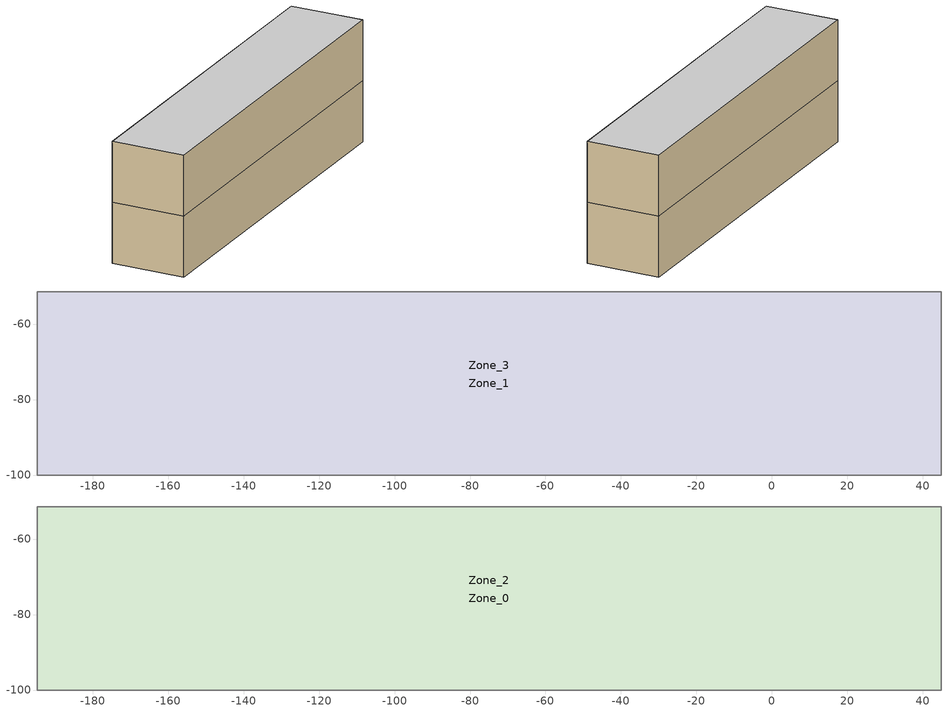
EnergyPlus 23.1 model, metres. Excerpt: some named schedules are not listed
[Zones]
Zone_1
 floor to Zone_3 (90.1-2019 Nonresidential CZ 0 Exterior Wall (Mass)_FLIPPED): -194.72,-100 -194.72,-51.5 44.78,-51.5 44.78,-100 z51.72
 wall to Zone_3 (Interior Partition (Mass)): -194.72,-100 44.78,-100 44.78,-51.5 -194.72,-51.5 -194.72,-100 z51.72:91.72
 ceiling to Zone_3 (90.1-2019 Nonresidential CZ 0 Exterior Wall (Mass)): -194.72,-100 44.78,-100 44.78,-51.5 -194.72,-51.5 z91.72
Zone_3
Zone_0
 floor to Zone_3 (90.1-2019 Nonresidential CZ 0 Exterior Wall (Mass)_FLIPPED): -194.72,-100 -194.72,-51.5 44.78,-51.5 44.78,-100 z91.72
 wall to Zone_2 (Interior Partition (Mass)): -194.72,-100 44.78,-100 44.78,-51.5 -194.72,-51.5 -194.72,-100 z91.72:131.72
 ceiling to Zone_2 (90.1-2019 Nonresidential CZ 0 Exterior Wall (Mass)): -194.72,-100 44.78,-100 44.78,-51.5 -194.72,-51.5 z131.72
Zone_2
 floor to Zone_3 (90.1-2019 Nonresidential CZ 0 Exterior Wall (Mass)_FLIPPED): -194.72,-100 -194.72,-51.5 44.78,-51.5 44.78,-100 z91.72
[Site:GroundTemperature:BuildingSurface]
18, 18, 18, 18, 18, 18, 18, 18, 18, 18, 18, 18
[Site:GroundReflectance]
0.2, 0.2, 0.2, 0.2, 0.2, 0.2, 0.2, 0.2, 0.2, 0.2, 0.2, 0.2
[Site:GroundReflectance:SnowModifier]
1, 1
[Site:WeatherStation]
Wind Sensor Height Above Ground {m}=10; Wind Speed Profile Exponent=0.22; Wind Speed Profile Boundary Layer Thickness {m}=370; Air Temperature Sensor Height Above Ground {m}=1.5
[SizingPeriod:WeatherFileConditionType] Use Weather File Daylight Saving Period=No; Use Weather File Rain and Snow Indicators=No
Name | Period Selection | Day Type
Extreme Summer Weather Period for Design | SummerExtreme | SummerDesignDay
Extreme Winter Weather Period for Design | WinterExtreme | WinterDesignDay
[Building]
Building: North Axis {deg}=0; Terrain=Suburbs; Loads Convergence Tolerance Value=0.04; Temperature Convergence Tolerance Value {deltaC}=0.25; Solar Distribution=FullExterior; Maximum Number of Warmup Days=25; Minimum Number of Warmup Days=6
[Construction]
Interior Partition (Mass): Plaster_0.013_Interior Partition (Mass), Plaster_0.013_Interior Partition (Mass)
90.1-2019 Nonresidential CZ 0 Exterior Wall (Mass): Stucco_0.025_90.1-2019 Nonresidential CZ 0 Exterior Wall (Mass), Concrete_0.203_90.1-2019 Nonresidential CZ 0 Exterior Wall (Mass), Mineral Wool_0.006340168156952033_90.1-2019 Nonresidential CZ 0 Exterior Wall (Mass), Plaster_0.013_90.1-2019 Nonresidential CZ 0 Exterior Wall (Mass)
90.1-2019 Nonresidential CZ 0 Exterior Wall (Mass)_FLIPPED: Plaster_0.013_90.1-2019 Nonresidential CZ 0 Exterior Wall (Mass), Mineral Wool_0.006340168156952033_90.1-2019 Nonresidential CZ 0 Exterior Wall (Mass), Concrete_0.203_90.1-2019 Nonresidential CZ 0 Exterior Wall (Mass), Stucco_0.025_90.1-2019 Nonresidential CZ 0 Exterior Wall (Mass)
[Material]
Plaster_0.013_Interior Partition (Mass): Roughness=Rough; @Interior Partition (Mass):Plaster-Thickness@ [m]=0.013; @Interior Partition (Mass):Plaster-Conductivity@ [W/m-K]=1; @Interior Partition (Mass):Plaster-Density@ [kg/m3]=2000; @Interior Partition (Mass):Plaster-SpecificHeat@ [J/kg-K]=1130; @Interior Partition (Mass):Plaster-ThermalEmittance@=0.9; @Interior Partition (Mass):Plaster-SolarAbsorptance@=0.7; @Interior Partition (Mass):Plaster-VisibleAbsorptance@=0.7
Stucco_0.025_90.1-2019 Nonresidential CZ 0 Exterior Wall (Mass): Roughness=Smooth; @90.1-2019 Nonresidential CZ 0 Exterior Wall (Mass):Stucco-Thickness@ [m]=0.025; @90.1-2019 Nonresidential CZ 0 Exterior Wall (Mass):Stucco-Conductivity@ [W/m-K]=0.72; @90.1-2019 Nonresidential CZ 0 Exterior Wall (Mass):Stucco-Density@ [kg/m3]=1856; @90.1-2019 Nonresidential CZ 0 Exterior Wall (Mass):Stucco-SpecificHeat@ [J/kg-K]=840; @90.1-2019 Nonresidential CZ 0 Exterior Wall (Mass):Stucco-ThermalEmittance@=0.9; @90.1-2019 Nonresidential CZ 0 Exterior Wall (Mass):Stucco-SolarAbsorptance@=0.7; @90.1-2019 Nonresidential CZ 0 Exterior Wall (Mass):Stucco-VisibleAbsorptance@=0.7
Concrete_0.203_90.1-2019 Nonresidential CZ 0 Exterior Wall (Mass): Roughness=Rough; @90.1-2019 Nonresidential CZ 0 Exterior Wall (Mass):Concrete-Thickness@ [m]=0.203; @90.1-2019 Nonresidential CZ 0 Exterior Wall (Mass):Concrete-Conductivity@ [W/m-K]=2; @90.1-2019 Nonresidential CZ 0 Exterior Wall (Mass):Concrete-Density@ [kg/m3]=2400; @90.1-2019 Nonresidential CZ 0 Exterior Wall (Mass):Concrete-SpecificHeat@ [J/kg-K]=950; @90.1-2019 Nonresidential CZ 0 Exterior Wall (Mass):Concrete-ThermalEmittance@=0.9; @90.1-2019 Nonresidential CZ 0 Exterior Wall (Mass):Concrete-SolarAbsorptance@=0.7; @90.1-2019 Nonresidential CZ 0 Exterior Wall (Mass):Concrete-VisibleAbsorptance@=0.7
Mineral Wool_0.006340168156952033_90.1-2019 Nonresidential CZ 0 Exterior Wall (Mass): Roughness=Rough; @90.1-2019 Nonresidential CZ 0 Exterior Wall (Mass):Mineral Wool-Thickness@ [m]=0.00634017; @90.1-2019 Nonresidential CZ 0 Exterior Wall (Mass):Mineral Wool-Conductivity@ [W/m-K]=0.041; @90.1-2019 Nonresidential CZ 0 Exterior Wall (Mass):Mineral Wool-Density@ [kg/m3]=155; @90.1-2019 Nonresidential CZ 0 Exterior Wall (Mass):Mineral Wool-SpecificHeat@ [J/kg-K]=1130; @90.1-2019 Nonresidential CZ 0 Exterior Wall (Mass):Mineral Wool-ThermalEmittance@=0.9; @90.1-2019 Nonresidential CZ 0 Exterior Wall (Mass):Mineral Wool-SolarAbsorptance@=0.7; @90.1-2019 Nonresidential CZ 0 Exterior Wall (Mass):Mineral Wool-VisibleAbsorptance@=0.7
Plaster_0.013_90.1-2019 Nonresidential CZ 0 Exterior Wall (Mass): Roughness=Rough; @90.1-2019 Nonresidential CZ 0 Exterior Wall (Mass):Plaster-Thickness@ [m]=0.013; @90.1-2019 Nonresidential CZ 0 Exterior Wall (Mass):Plaster-Conductivity@ [W/m-K]=1; @90.1-2019 Nonresidential CZ 0 Exterior Wall (Mass):Plaster-Density@ [kg/m3]=2000; @90.1-2019 Nonresidential CZ 0 Exterior Wall (Mass):Plaster-SpecificHeat@ [J/kg-K]=1130; @90.1-2019 Nonresidential CZ 0 Exterior Wall (Mass):Plaster-ThermalEmittance@=0.9; @90.1-2019 Nonresidential CZ 0 Exterior Wall (Mass):Plaster-SolarAbsorptance@=0.7; @90.1-2019 Nonresidential CZ 0 Exterior Wall (Mass):Plaster-VisibleAbsorptance@=0.7
[EnergyManagementSystem:Sensor] Output:Variable Index Key=Environment
Name | Output:Variable
OutdoorTemp | Site Outdoor Air Drybulb Temperature
OutdoorRelHumid | Site Outdoor Air Relative Humidity
[Zone] Rotation [deg]=0; Type=1; Multiplier=1; Volume [m3]=464630; Area [m2]=11615.8; Zone Inside Convection Algorithm=TARP; Zone Outside Convection Algorithm=DOE-2
Zone_0; Zone_1; Zone_2; Zone_3
[People] OccupancySchedule=occOffice; Number of People Calculation Method=People/Area; PeopleDensity [person/m2]=0.5; Fraction Radiant=0.3; Sensible Heat Fraction=AUTOCALCULATE; Carbon Dioxide Generation Rate [m3/s-W]=3.82e-08; Enable ASHRAE 55 Comfort Warnings=No; Mean Radiant Temperature Calculation Type=ZoneAveraged; Clothing Insulation Calculation Method=DynamicClothingModelASHRAE55; Air Velocity Schedule=AirSpeed 0; Thermal Comfort Model 1 Type=AdaptiveASH55
Name | Zone or ZoneList | Activity Level Schedule | Work Efficiency Schedule
People Zone_0 | Zone_0 | Zone_0PeopleActivity | Zone_0WorkEfficiency
People Zone_1 | Zone_1 | Zone_1PeopleActivity | Zone_1WorkEfficiency
People Zone_2 | Zone_2 | Zone_2PeopleActivity | Zone_2WorkEfficiency
People Zone_3 | Zone_3 | Zone_3PeopleActivity | Zone_3WorkEfficiency
[ElectricEquipment] EquipmentAvailibilitySchedule=equipOffice; Design Level Calculation Method=Watts/Area; EquipmentPowerDensity [W/m2]=25; Fraction Latent=0; Fraction Radiant=.2; Fraction Lost=0
Name | Zone or ZoneList
Zone_0 Equipment | Zone_0
Zone_1 Equipment | Zone_1
Zone_2 Equipment | Zone_2
Zone_3 Equipment | Zone_3
[Lights] LightsAvailibilitySchedule=lightsOffice; Design Level Calculation Method=Watts/Area; LightingPowerDensity [W/m2]=25; Return Air Fraction=0; Fraction Radiant=.42; Fraction Visible=.18; Fraction Replaceable=1
Name | Zone or ZoneList
Zone_0 General lighting | Zone_0
Zone_1 General lighting | Zone_1
Zone_2 General lighting | Zone_2
Zone_3 General lighting | Zone_3
[ZoneInfiltration:DesignFlowRate] Schedule=On; Design Flow Rate Calculation Method=Flow/ExteriorArea; Flow per Exterior Surface Area [m3/s-m2]=0.00056896
Zone_0Infiltration: Zone or ZoneList=Zone_0; @Zone_0-InfiltrationConstantCoefficient@=1; @Zone_0-InfiltrationTemperatureCoefficient@=0; @Zone_0-InfiltrationWindVelocityCoefficient@=0; @Zone_0-InfiltrationWindVelocitySquaredCoefficient@=0
Zone_1Infiltration: Zone or ZoneList=Zone_1; @Zone_1-InfiltrationConstantCoefficient@=1; @Zone_1-InfiltrationTemperatureCoefficient@=0; @Zone_1-InfiltrationWindVelocityCoefficient@=0; @Zone_1-InfiltrationWindVelocitySquaredCoefficient@=0
Zone_2Infiltration: Zone or ZoneList=Zone_2; @Zone_2-InfiltrationConstantCoefficient@=1; @Zone_2-InfiltrationTemperatureCoefficient@=0; @Zone_2-InfiltrationWindVelocityCoefficient@=0; @Zone_2-InfiltrationWindVelocitySquaredCoefficient@=0
Zone_3Infiltration: Zone or ZoneList=Zone_3; @Zone_3-InfiltrationConstantCoefficient@=1; @Zone_3-InfiltrationTemperatureCoefficient@=0; @Zone_3-InfiltrationWindVelocityCoefficient@=0; @Zone_3-InfiltrationWindVelocitySquaredCoefficient@=0
[Zone equipment]
Zone_0: Zone_0 Ideal Loads Air
Zone_1: Zone_1 Ideal Loads Air
Zone_2: Zone_2 Ideal Loads Air
Zone_3: Zone_3 Ideal Loads Air
[ZoneHVAC:IdealLoadsAirSystem] Maximum Heating Supply Air Temperature {C}=35; Minimum Cooling Supply Air Temperature {C}=12; Maximum Heating Supply Air Humidity Ratio {kgWater/kgDryAir}=0.01; Minimum Cooling Supply Air Humidity Ratio {kgWater/kgDryAir}=0.008; Heating Limit=LimitFlowRateAndCapacity; MaximumHeatingAirFlowRate [m3/s]=Autosize; MaximumSensibleHeatingCapacity [W]=Autosize; Cooling Limit=LimitFlowRateAndCapacity; MaximumCoolingAirFlowRate [m3/s]=Autosize; MaximumTotalCoolingCapacity [W]=Autosize; HeatingAvailabilitySchedule=Off; Dehumidification Control Type=Humidistat; Humidification Control Type=Humidistat; Demand Controlled Ventilation Type=OccupancySchedule; Outdoor Air Economizer Type=NoEconomizer; Heat Recovery Type=None; SensibleHeatRecoveryEffectiveness=0.7; LatentHeatRecoveryEffectiveness=0.65
Name | CoolingAvailabilitySchedule | Design Specification Outdoor Air Object
Zone_0 Ideal Loads Air | CoolAvail_Zone_0 | Zone_0MinFreshAir
Zone_1 Ideal Loads Air | CoolAvail_Zone_1 | Zone_1MinFreshAir
Zone_2 Ideal Loads Air | CoolAvail_Zone_2 | Zone_2MinFreshAir
Zone_3 Ideal Loads Air | CoolAvail_Zone_3 | Zone_3MinFreshAir
[Sizing:Zone] Zone Cooling Design Supply Air Temperature Input Method=SupplyAirTemperature; Zone Cooling Design Supply Air Temperature {C}=12; Zone Heating Design Supply Air Temperature Input Method=SupplyAirTemperature; Zone Heating Design Supply Air Temperature {C}=35; Zone Cooling Design Supply Air Humidity Ratio {kgWater/kgDryAir}=0.009; Zone Heating Design Supply Air Humidity Ratio {kgWater/kgDryAir}=0.004; Zone Heating Sizing Factor=1.15; Zone Cooling Sizing Factor=1.15; Cooling Design Air Flow Method=DesignDay; Heating Design Air Flow Method=DesignDay
Name | Design Specification Outdoor Air Object
Zone_0 | Zone_0MinFreshAir
Zone_1 | Zone_1MinFreshAir
Zone_2 | Zone_2MinFreshAir
Zone_3 | Zone_3MinFreshAir
[ZoneControl:Thermostat]
Name | Zone or ZoneList | Control Type Schedule | Control 1
Zone_0 Thermostat | Zone_0 | Zone_0_ZoneControlTypeSched | Dual Setpoint - Zone Zone_0
Zone_1 Thermostat | Zone_1 | Zone_1_ZoneControlTypeSched | Dual Setpoint - Zone Zone_1
Zone_2 Thermostat | Zone_2 | Zone_2_ZoneControlTypeSched | Dual Setpoint - Zone Zone_2
Zone_3 Thermostat | Zone_3 | Zone_3_ZoneControlTypeSched | Dual Setpoint - Zone Zone_3
[ThermostatSetpoint:DualSetpoint]
Name | Heating Setpoint Temperature Schedule | Cooling Setpoint Temperature Schedule
Dual Setpoint - Zone Zone_0 | Zone_0Heating_SP_Sch | Zone_0Cooling_SP_Sch
Dual Setpoint - Zone Zone_1 | Zone_1Heating_SP_Sch | Zone_1Cooling_SP_Sch
Dual Setpoint - Zone Zone_2 | Zone_2Heating_SP_Sch | Zone_2Cooling_SP_Sch
Dual Setpoint - Zone Zone_3 | Zone_3Heating_SP_Sch | Zone_3Cooling_SP_Sch
[DesignSpecification:OutdoorAir] Outdoor Air Method=Sum; MechVentSchedule=AllOn
Zone_0MinFreshAir: @Zone_0-MinFreshAirPerson@ [m3/s-person]=0.01; @Zone_0-MinFreshAirArea@ [m3/s-m2]=0.001
Zone_1MinFreshAir: @Zone_1-MinFreshAirPerson@ [m3/s-person]=0.01; @Zone_1-MinFreshAirArea@ [m3/s-m2]=0.001
Zone_2MinFreshAir: @Zone_2-MinFreshAirPerson@ [m3/s-person]=0.01; @Zone_2-MinFreshAirArea@ [m3/s-m2]=0.001
Zone_3MinFreshAir: @Zone_3-MinFreshAirPerson@ [m3/s-person]=0.01; @Zone_3-MinFreshAirArea@ [m3/s-m2]=0.001
[Schedule:Constant]
On; AllOn: 1
Off; AirSpeed 0: 0
Zone_0PeopleActivity; Zone_1PeopleActivity; Zone_2PeopleActivity; Zone_3PeopleActivity: Any Number, 125.28
Zone_0WorkEfficiency; Zone_1WorkEfficiency; Zone_2WorkEfficiency; Zone_3WorkEfficiency: Any Number, 0
Zone_0Heating_SP_Sch; Zone_1Heating_SP_Sch; Zone_2Heating_SP_Sch; Zone_3Heating_SP_Sch: 20
Zone_0Cooling_SP_Sch; Zone_1Cooling_SP_Sch; Zone_2Cooling_SP_Sch; Zone_3Cooling_SP_Sch: 26
Zone_0_ZoneControlTypeSched; Zone_1_ZoneControlTypeSched; Zone_2_ZoneControlTypeSched; Zone_3_ZoneControlTypeSched: 4
[Schedule:Day:Hourly]
8db152f3-072d-406c-91b1-9814d0d88bea: Fraction, 0, 0, 0, 0, 0, 0, 0, 0, 0, 0, 0, 0, 0, 0, 0, 0, 0, 0, 0, 0, 0, 0, 0, 0
a8fb9a6d-a6de-427f-b4f8-9bb2393c49a9: Fraction, 0, 0, 0, 0, 0, 0, 0, 0.2, 0.4, 0.6, 0.8, 0.8, 0.4, 0.6, 0.8, 0.8, 0.4, 0.2, 0, 0, 0, 0, 0, 0
5321878c-af33-4bf8-ac8b-6ef7ebd2cf65: Fraction, 0, 0, 0, 0, 0, 0, 0, 1, 1, 1, 1, 1, 1, 1, 1, 1, 1, 1, 0, 0, 0, 0, 0, 0
d1312ad7-2170-4574-901b-4a2d38f6c601: Fraction, 0.1, 0.1, 0.1, 0.1, 0.1, 0.1, 0.1, 0.1, 0.1, 0.1, 0.1, 0.1, 0.1, 0.1, 0.1, 0.1, 0.1, 0.1, 0.1, 0.1, 0.1, 0.1, 0.1, 0.1
52f6223e-3214-4f21-a8c3-b2ddbe09a81b: Fraction, 0.1, 0.1, 0.1, 0.1, 0.1, 0.1, 0.1, 0.2, 0.4, 0.6, 0.8, 0.8, 0.4, 0.6, 0.8, 0.8, 0.4, 0.2, 0.1, 0.1, 0.1, 0.1, 0.1, 0.1
[Schedule:Year]
occOffice: Fraction, occOffice_0, 1, 1, 12, 31
lightsOffice: Fraction, lightsOffice_0, 1, 1, 12, 31
equipOffice: Fraction, equipOffice_0, 1, 1, 12, 31
CoolAvail_Zone_0: Fraction, CoolAvail_Zone_0_0, 1, 1, 1, 7, CoolAvail_Zone_0_1, 1, 8, 1, 14, CoolAvail_Zone_0_2, 1, 15, 1, 21, CoolAvail_Zone_0_3, 1, 22, 1, 28, CoolAvail_Zone_0_4, 1, 29, 2, 4, CoolAvail_Zone_0_5, 2, 5, 2, 11, CoolAvail_Zone_0_6, 2, 12, 2, 18, CoolAvail_Zone_0_7, 2, 19, 2, 25, CoolAvail_Zone_0_8, 2, 26, 3, 4, CoolAvail_Zone_0_9, 3, 5, 3, 11, CoolAvail_Zone_0_10, 3, 12, 3, 18, CoolAvail_Zone_0_11, 3, 19, 3, 25, CoolAvail_Zone_0_12, 3, 26, 4, 1, CoolAvail_Zone_0_13, 4, 2, 4, 8, CoolAvail_Zone_0_14, 4, 9, 4, 15, CoolAvail_Zone_0_15, 4, 16, 4, 22, CoolAvail_Zone_0_16, 4, 23, 4, 29, CoolAvail_Zone_0_17, 4, 30, 5, 6, CoolAvail_Zone_0_18, 5, 7, 5, 13, CoolAvail_Zone_0_19, 5, 14, 5, 20, CoolAvail_Zone_0_20, 5, 21, 5, 27, CoolAvail_Zone_0_21, 5, 28, 6, 3, CoolAvail_Zone_0_22, 6, 4, 6, 10, CoolAvail_Zone_0_23, 6, 11, 6, 17, CoolAvail_Zone_0_24, 6, 18, 6, 24, CoolAvail_Zone_0_25, 6, 25, 7, 1, CoolAvail_Zone_0_26, 7, 2, 7, 8, CoolAvail_Zone_0_27, 7, 9, 7, 15, CoolAvail_Zone_0_28, 7, 16, 7, 22, CoolAvail_Zone_0_29, 7, 23, 7, 29, CoolAvail_Zone_0_30, 7, 30, 8, 5, CoolAvail_Zone_0_31, 8, 6, 8, 12, CoolAvail_Zone_0_32, 8, 13, 8, 19, CoolAvail_Zone_0_33, 8, 20, 8, 26, CoolAvail_Zone_0_34, 8, 27, 9, 2, CoolAvail_Zone_0_35, 9, 3, 9, 9, CoolAvail_Zone_0_36, 9, 10, 9, 16, CoolAvail_Zone_0_37, 9, 17, 9, 23, CoolAvail_Zone_0_38, 9, 24, 9, 30, CoolAvail_Zone_0_39, 10, 1, 10, 7, CoolAvail_Zone_0_40, 10, 8, 10, 14, CoolAvail_Zone_0_41, 10, 15, 10, 21, CoolAvail_Zone_0_42, 10, 22, 10, 28, CoolAvail_Zone_0_43, 10, 29, 11, 4, CoolAvail_Zone_0_44, 11, 5, 11, 11, CoolAvail_Zone_0_45, 11, 12, 11, 18, CoolAvail_Zone_0_46, 11, 19, 11, 25, CoolAvail_Zone_0_47, 11, 26, 12, 2, CoolAvail_Zone_0_48, 12, 3, 12, 9, CoolAvail_Zone_0_49, 12, 10, 12, 16, CoolAvail_Zone_0_50, 12, 17, 12, 23, CoolAvail_Zone_0_51, 12, 24, 12, 30, CoolAvail_Zone_0_52, 12, 31, 12, 31
CoolAvail_Zone_1: Fraction, CoolAvail_Zone_1_0, 1, 1, 1, 7, CoolAvail_Zone_1_1, 1, 8, 1, 14, CoolAvail_Zone_1_2, 1, 15, 1, 21, CoolAvail_Zone_1_3, 1, 22, 1, 28, CoolAvail_Zone_1_4, 1, 29, 2, 4, CoolAvail_Zone_1_5, 2, 5, 2, 11, CoolAvail_Zone_1_6, 2, 12, 2, 18, CoolAvail_Zone_1_7, 2, 19, 2, 25, CoolAvail_Zone_1_8, 2, 26, 3, 4, CoolAvail_Zone_1_9, 3, 5, 3, 11, CoolAvail_Zone_1_10, 3, 12, 3, 18, CoolAvail_Zone_1_11, 3, 19, 3, 25, CoolAvail_Zone_1_12, 3, 26, 4, 1, CoolAvail_Zone_1_13, 4, 2, 4, 8, CoolAvail_Zone_1_14, 4, 9, 4, 15, CoolAvail_Zone_1_15, 4, 16, 4, 22, CoolAvail_Zone_1_16, 4, 23, 4, 29, CoolAvail_Zone_1_17, 4, 30, 5, 6, CoolAvail_Zone_1_18, 5, 7, 5, 13, CoolAvail_Zone_1_19, 5, 14, 5, 20, CoolAvail_Zone_1_20, 5, 21, 5, 27, CoolAvail_Zone_1_21, 5, 28, 6, 3, CoolAvail_Zone_1_22, 6, 4, 6, 10, CoolAvail_Zone_1_23, 6, 11, 6, 17, CoolAvail_Zone_1_24, 6, 18, 6, 24, CoolAvail_Zone_1_25, 6, 25, 7, 1, CoolAvail_Zone_1_26, 7, 2, 7, 8, CoolAvail_Zone_1_27, 7, 9, 7, 15, CoolAvail_Zone_1_28, 7, 16, 7, 22, CoolAvail_Zone_1_29, 7, 23, 7, 29, CoolAvail_Zone_1_30, 7, 30, 8, 5, CoolAvail_Zone_1_31, 8, 6, 8, 12, CoolAvail_Zone_1_32, 8, 13, 8, 19, CoolAvail_Zone_1_33, 8, 20, 8, 26, CoolAvail_Zone_1_34, 8, 27, 9, 2, CoolAvail_Zone_1_35, 9, 3, 9, 9, CoolAvail_Zone_1_36, 9, 10, 9, 16, CoolAvail_Zone_1_37, 9, 17, 9, 23, CoolAvail_Zone_1_38, 9, 24, 9, 30, CoolAvail_Zone_1_39, 10, 1, 10, 7, CoolAvail_Zone_1_40, 10, 8, 10, 14, CoolAvail_Zone_1_41, 10, 15, 10, 21, CoolAvail_Zone_1_42, 10, 22, 10, 28, CoolAvail_Zone_1_43, 10, 29, 11, 4, CoolAvail_Zone_1_44, 11, 5, 11, 11, CoolAvail_Zone_1_45, 11, 12, 11, 18, CoolAvail_Zone_1_46, 11, 19, 11, 25, CoolAvail_Zone_1_47, 11, 26, 12, 2, CoolAvail_Zone_1_48, 12, 3, 12, 9, CoolAvail_Zone_1_49, 12, 10, 12, 16, CoolAvail_Zone_1_50, 12, 17, 12, 23, CoolAvail_Zone_1_51, 12, 24, 12, 30, CoolAvail_Zone_1_52, 12, 31, 12, 31
CoolAvail_Zone_2: Fraction, CoolAvail_Zone_2_0, 1, 1, 1, 7, CoolAvail_Zone_2_1, 1, 8, 1, 14, CoolAvail_Zone_2_2, 1, 15, 1, 21, CoolAvail_Zone_2_3, 1, 22, 1, 28, CoolAvail_Zone_2_4, 1, 29, 2, 4, CoolAvail_Zone_2_5, 2, 5, 2, 11, CoolAvail_Zone_2_6, 2, 12, 2, 18, CoolAvail_Zone_2_7, 2, 19, 2, 25, CoolAvail_Zone_2_8, 2, 26, 3, 4, CoolAvail_Zone_2_9, 3, 5, 3, 11, CoolAvail_Zone_2_10, 3, 12, 3, 18, CoolAvail_Zone_2_11, 3, 19, 3, 25, CoolAvail_Zone_2_12, 3, 26, 4, 1, CoolAvail_Zone_2_13, 4, 2, 4, 8, CoolAvail_Zone_2_14, 4, 9, 4, 15, CoolAvail_Zone_2_15, 4, 16, 4, 22, CoolAvail_Zone_2_16, 4, 23, 4, 29, CoolAvail_Zone_2_17, 4, 30, 5, 6, CoolAvail_Zone_2_18, 5, 7, 5, 13, CoolAvail_Zone_2_19, 5, 14, 5, 20, CoolAvail_Zone_2_20, 5, 21, 5, 27, CoolAvail_Zone_2_21, 5, 28, 6, 3, CoolAvail_Zone_2_22, 6, 4, 6, 10, CoolAvail_Zone_2_23, 6, 11, 6, 17, CoolAvail_Zone_2_24, 6, 18, 6, 24, CoolAvail_Zone_2_25, 6, 25, 7, 1, CoolAvail_Zone_2_26, 7, 2, 7, 8, CoolAvail_Zone_2_27, 7, 9, 7, 15, CoolAvail_Zone_2_28, 7, 16, 7, 22, CoolAvail_Zone_2_29, 7, 23, 7, 29, CoolAvail_Zone_2_30, 7, 30, 8, 5, CoolAvail_Zone_2_31, 8, 6, 8, 12, CoolAvail_Zone_2_32, 8, 13, 8, 19, CoolAvail_Zone_2_33, 8, 20, 8, 26, CoolAvail_Zone_2_34, 8, 27, 9, 2, CoolAvail_Zone_2_35, 9, 3, 9, 9, CoolAvail_Zone_2_36, 9, 10, 9, 16, CoolAvail_Zone_2_37, 9, 17, 9, 23, CoolAvail_Zone_2_38, 9, 24, 9, 30, CoolAvail_Zone_2_39, 10, 1, 10, 7, CoolAvail_Zone_2_40, 10, 8, 10, 14, CoolAvail_Zone_2_41, 10, 15, 10, 21, CoolAvail_Zone_2_42, 10, 22, 10, 28, CoolAvail_Zone_2_43, 10, 29, 11, 4, CoolAvail_Zone_2_44, 11, 5, 11, 11, CoolAvail_Zone_2_45, 11, 12, 11, 18, CoolAvail_Zone_2_46, 11, 19, 11, 25, CoolAvail_Zone_2_47, 11, 26, 12, 2, CoolAvail_Zone_2_48, 12, 3, 12, 9, CoolAvail_Zone_2_49, 12, 10, 12, 16, CoolAvail_Zone_2_50, 12, 17, 12, 23, CoolAvail_Zone_2_51, 12, 24, 12, 30, CoolAvail_Zone_2_52, 12, 31, 12, 31
CoolAvail_Zone_3: Fraction, CoolAvail_Zone_3_0, 1, 1, 1, 7, CoolAvail_Zone_3_1, 1, 8, 1, 14, CoolAvail_Zone_3_2, 1, 15, 1, 21, CoolAvail_Zone_3_3, 1, 22, 1, 28, CoolAvail_Zone_3_4, 1, 29, 2, 4, CoolAvail_Zone_3_5, 2, 5, 2, 11, CoolAvail_Zone_3_6, 2, 12, 2, 18, CoolAvail_Zone_3_7, 2, 19, 2, 25, CoolAvail_Zone_3_8, 2, 26, 3, 4, CoolAvail_Zone_3_9, 3, 5, 3, 11, CoolAvail_Zone_3_10, 3, 12, 3, 18, CoolAvail_Zone_3_11, 3, 19, 3, 25, CoolAvail_Zone_3_12, 3, 26, 4, 1, CoolAvail_Zone_3_13, 4, 2, 4, 8, CoolAvail_Zone_3_14, 4, 9, 4, 15, CoolAvail_Zone_3_15, 4, 16, 4, 22, CoolAvail_Zone_3_16, 4, 23, 4, 29, CoolAvail_Zone_3_17, 4, 30, 5, 6, CoolAvail_Zone_3_18, 5, 7, 5, 13, CoolAvail_Zone_3_19, 5, 14, 5, 20, CoolAvail_Zone_3_20, 5, 21, 5, 27, CoolAvail_Zone_3_21, 5, 28, 6, 3, CoolAvail_Zone_3_22, 6, 4, 6, 10, CoolAvail_Zone_3_23, 6, 11, 6, 17, CoolAvail_Zone_3_24, 6, 18, 6, 24, CoolAvail_Zone_3_25, 6, 25, 7, 1, CoolAvail_Zone_3_26, 7, 2, 7, 8, CoolAvail_Zone_3_27, 7, 9, 7, 15, CoolAvail_Zone_3_28, 7, 16, 7, 22, CoolAvail_Zone_3_29, 7, 23, 7, 29, CoolAvail_Zone_3_30, 7, 30, 8, 5, CoolAvail_Zone_3_31, 8, 6, 8, 12, CoolAvail_Zone_3_32, 8, 13, 8, 19, CoolAvail_Zone_3_33, 8, 20, 8, 26, CoolAvail_Zone_3_34, 8, 27, 9, 2, CoolAvail_Zone_3_35, 9, 3, 9, 9, CoolAvail_Zone_3_36, 9, 10, 9, 16, CoolAvail_Zone_3_37, 9, 17, 9, 23, CoolAvail_Zone_3_38, 9, 24, 9, 30, CoolAvail_Zone_3_39, 10, 1, 10, 7, CoolAvail_Zone_3_40, 10, 8, 10, 14, CoolAvail_Zone_3_41, 10, 15, 10, 21, CoolAvail_Zone_3_42, 10, 22, 10, 28, CoolAvail_Zone_3_43, 10, 29, 11, 4, CoolAvail_Zone_3_44, 11, 5, 11, 11, CoolAvail_Zone_3_45, 11, 12, 11, 18, CoolAvail_Zone_3_46, 11, 19, 11, 25, CoolAvail_Zone_3_47, 11, 26, 12, 2, CoolAvail_Zone_3_48, 12, 3, 12, 9, CoolAvail_Zone_3_49, 12, 10, 12, 16, CoolAvail_Zone_3_50, 12, 17, 12, 23, CoolAvail_Zone_3_51, 12, 24, 12, 30, CoolAvail_Zone_3_52, 12, 31, 12, 31
[Schedule:Week:Daily]
occOffice_0: 8db152f3-072d-406c-91b1-9814d0d88bea, a8fb9a6d-a6de-427f-b4f8-9bb2393c49a9, a8fb9a6d-a6de-427f-b4f8-9bb2393c49a9, a8fb9a6d-a6de-427f-b4f8-9bb2393c49a9, a8fb9a6d-a6de-427f-b4f8-9bb2393c49a9, a8fb9a6d-a6de-427f-b4f8-9bb2393c49a9, 8db152f3-072d-406c-91b1-9814d0d88bea, 8db152f3-072d-406c-91b1-9814d0d88bea, 8db152f3-072d-406c-91b1-9814d0d88bea, 8db152f3-072d-406c-91b1-9814d0d88bea, 8db152f3-072d-406c-91b1-9814d0d88bea, 8db152f3-072d-406c-91b1-9814d0d88bea
lightsOffice_0: 8db152f3-072d-406c-91b1-9814d0d88bea, 5321878c-af33-4bf8-ac8b-6ef7ebd2cf65, 5321878c-af33-4bf8-ac8b-6ef7ebd2cf65, 5321878c-af33-4bf8-ac8b-6ef7ebd2cf65, 5321878c-af33-4bf8-ac8b-6ef7ebd2cf65, 5321878c-af33-4bf8-ac8b-6ef7ebd2cf65, 8db152f3-072d-406c-91b1-9814d0d88bea, 8db152f3-072d-406c-91b1-9814d0d88bea, 8db152f3-072d-406c-91b1-9814d0d88bea, 8db152f3-072d-406c-91b1-9814d0d88bea, 8db152f3-072d-406c-91b1-9814d0d88bea, 8db152f3-072d-406c-91b1-9814d0d88bea
equipOffice_0: d1312ad7-2170-4574-901b-4a2d38f6c601, 52f6223e-3214-4f21-a8c3-b2ddbe09a81b, 52f6223e-3214-4f21-a8c3-b2ddbe09a81b, 52f6223e-3214-4f21-a8c3-b2ddbe09a81b, 52f6223e-3214-4f21-a8c3-b2ddbe09a81b, 52f6223e-3214-4f21-a8c3-b2ddbe09a81b, d1312ad7-2170-4574-901b-4a2d38f6c601, d1312ad7-2170-4574-901b-4a2d38f6c601, d1312ad7-2170-4574-901b-4a2d38f6c601, d1312ad7-2170-4574-901b-4a2d38f6c601, d1312ad7-2170-4574-901b-4a2d38f6c601, d1312ad7-2170-4574-901b-4a2d38f6c601
CoolAvail_Zone_0_0: 805a13b1-8bc3-47af-8aae-35b5846cd44d, aeb8e355-f7f4-426a-a76c-8bd6af868146, 5bc07b5a-2041-4fb4-8e02-09c06cb5ea19, fb3428dc-1862-4b31-baf9-1f6513ca212d, 0490a662-3811-45bf-9a4d-de368d21df7d, 25ac2f1c-8abd-47b2-8f2d-d7e19170e75e, 10aed4ab-139f-420a-b829-8c6e6faf5fa4, 805a13b1-8bc3-47af-8aae-35b5846cd44d, 805a13b1-8bc3-47af-8aae-35b5846cd44d, 805a13b1-8bc3-47af-8aae-35b5846cd44d, 805a13b1-8bc3-47af-8aae-35b5846cd44d, 805a13b1-8bc3-47af-8aae-35b5846cd44d
CoolAvail_Zone_0_1: ef8abb8e-bb28-4138-8d7e-175532cf2cbb, 011b631b-d4f1-44cf-a9af-9f841725ebd0, 89f93140-9e03-429a-ad0b-75aec0dbc9f9, 8f671bec-55cd-4303-92f9-1a6c91bac61d, dc854069-08e7-459a-9274-44448fd2814b, 6a7558c2-6c6e-40ae-945f-1bf8e4adbf53, 0b629f0b-f351-4852-85d5-2a86fad891ec, ef8abb8e-bb28-4138-8d7e-175532cf2cbb, ef8abb8e-bb28-4138-8d7e-175532cf2cbb, ef8abb8e-bb28-4138-8d7e-175532cf2cbb, ef8abb8e-bb28-4138-8d7e-175532cf2cbb, ef8abb8e-bb28-4138-8d7e-175532cf2cbb
CoolAvail_Zone_0_2: 4f44b1eb-c071-499b-a374-908804ae8ec4, e78b11f2-6e74-409c-a9e0-5fa9ff503cf0, dc854069-08e7-459a-9274-44448fd2814b, 9c8d6a65-661b-4715-99c6-9b130f64f61a, aeb8e355-f7f4-426a-a76c-8bd6af868146, 3af5485b-1583-4017-9e00-630dc8930906, b1f3fde8-0022-4768-98de-3da007a8c4d0, 4f44b1eb-c071-499b-a374-908804ae8ec4, 4f44b1eb-c071-499b-a374-908804ae8ec4, 4f44b1eb-c071-499b-a374-908804ae8ec4, 4f44b1eb-c071-499b-a374-908804ae8ec4, 4f44b1eb-c071-499b-a374-908804ae8ec4
CoolAvail_Zone_0_3: ca4ffab9-f002-493d-9733-0dd2f8259b16, 33337b2f-0b91-4551-94d2-2700c113a552, 4571bbf8-54e1-474e-be62-45461bb59451, a6ff1386-ddcb-4bce-ad4f-6979b096925a, fb26cfe8-fa80-4693-82b3-db13e70a2286, 805a13b1-8bc3-47af-8aae-35b5846cd44d, a3c8dd7b-32ef-48ac-9466-d3f851e85bf6, ca4ffab9-f002-493d-9733-0dd2f8259b16, ca4ffab9-f002-493d-9733-0dd2f8259b16, ca4ffab9-f002-493d-9733-0dd2f8259b16, ca4ffab9-f002-493d-9733-0dd2f8259b16, ca4ffab9-f002-493d-9733-0dd2f8259b16
CoolAvail_Zone_0_4: e5996e0c-f2ee-4b55-98af-41b93ce543aa, ee89aba1-8a10-4f1c-adbc-2a47eced146f, 378c35cc-3b61-40d0-87b0-6c0efea43bd8, 12c37e65-1e62-4b1c-b607-53e1e60fa2d5, afc4014a-1836-4954-9f0e-c4b9e652c0cf, a32e7e6a-2d8b-40b2-a84e-7cb2eb80c285, ee89aba1-8a10-4f1c-adbc-2a47eced146f, e5996e0c-f2ee-4b55-98af-41b93ce543aa, e5996e0c-f2ee-4b55-98af-41b93ce543aa, e5996e0c-f2ee-4b55-98af-41b93ce543aa, e5996e0c-f2ee-4b55-98af-41b93ce543aa, e5996e0c-f2ee-4b55-98af-41b93ce543aa
CoolAvail_Zone_0_5: 500ea08f-34eb-4ccb-9594-2cfedcbcaf40, a30ab702-ec4e-4eb5-88b6-ddf13b6c1bf5, cb83efcd-4c0f-4dd9-9884-e52f1d37485a, 6b80a271-2fc2-4fd4-8a91-2a08972d06ba, f3ce77c2-ad85-4bf2-9699-4294121f0d5c, 4bb8e9d1-6c85-4054-b4ab-634ded3f2d20, a0af1d12-868d-48cd-aeac-91b29063c097, 500ea08f-34eb-4ccb-9594-2cfedcbcaf40, 500ea08f-34eb-4ccb-9594-2cfedcbcaf40, 500ea08f-34eb-4ccb-9594-2cfedcbcaf40, 500ea08f-34eb-4ccb-9594-2cfedcbcaf40, 500ea08f-34eb-4ccb-9594-2cfedcbcaf40
CoolAvail_Zone_0_6: 213eca9c-0c59-43ed-b3a2-b253267cb391, ceccd119-4ba5-46a9-a8d6-9915852a3ace, e730f793-aea0-493e-8fec-907d00830ee1, efec31a9-d28c-4454-81c0-cbfb32294399, b00ef8c2-c16d-426b-9ccb-a137169d5420, 36de2d23-e407-4d6c-840d-2877b862d824, 9b6448fa-6614-40a9-95c8-850522e59b8f, 213eca9c-0c59-43ed-b3a2-b253267cb391, 213eca9c-0c59-43ed-b3a2-b253267cb391, 213eca9c-0c59-43ed-b3a2-b253267cb391, 213eca9c-0c59-43ed-b3a2-b253267cb391, 213eca9c-0c59-43ed-b3a2-b253267cb391
CoolAvail_Zone_0_7: 85380021-327c-422c-b1f2-451af6df3506, bc6b6189-83b3-4d2d-9ad5-663d5e02c884, 9d038561-61ab-42dd-b97f-2f22ed65d258, daab0ea0-b05c-4834-8fe7-dd09805b3749, c7dfeb90-2a6d-4fa7-95ca-4d9d8ec92b09, f3d5258b-ae79-4f82-a5ec-0f0c34760283, 58035a3c-6d84-4a5a-b667-1c064c724ee5, 85380021-327c-422c-b1f2-451af6df3506, 85380021-327c-422c-b1f2-451af6df3506, 85380021-327c-422c-b1f2-451af6df3506, 85380021-327c-422c-b1f2-451af6df3506, 85380021-327c-422c-b1f2-451af6df3506
CoolAvail_Zone_0_8: 9a9938d5-d959-4ff2-8f69-ef1232c1e25e, 55ffcb42-f3a5-4bdd-846c-209d574ea749, 82aa145c-be5b-4cde-8613-d1dd91fbdc75, 8b06a854-6bd3-452d-8aee-e1ce6ab3aad3, a35567ad-7bf6-4dde-a239-27b66f9be48f, e9ecc727-98be-4a8d-9aa3-5e21306ad816, 3232fc42-8d1f-4a18-9e95-303ca0d0dc63, 9a9938d5-d959-4ff2-8f69-ef1232c1e25e, 9a9938d5-d959-4ff2-8f69-ef1232c1e25e, 9a9938d5-d959-4ff2-8f69-ef1232c1e25e, 9a9938d5-d959-4ff2-8f69-ef1232c1e25e, 9a9938d5-d959-4ff2-8f69-ef1232c1e25e
CoolAvail_Zone_0_9: 09863a11-bc7a-4897-89f3-1f7dc3e3d93c, 8f133848-f1e7-4c7d-a0a8-7058bc58b7f5, 3232fc42-8d1f-4a18-9e95-303ca0d0dc63, fe33d2ef-9f8c-4e90-83f1-ea36ae450162, d71157c7-8b29-4b36-a3f9-a180edce5e4a, 60eb8e62-015e-4ca5-abed-c44118103cab, 78d587f4-a1cb-4241-8b18-66b4f155f213, 09863a11-bc7a-4897-89f3-1f7dc3e3d93c, 09863a11-bc7a-4897-89f3-1f7dc3e3d93c, 09863a11-bc7a-4897-89f3-1f7dc3e3d93c, 09863a11-bc7a-4897-89f3-1f7dc3e3d93c, 09863a11-bc7a-4897-89f3-1f7dc3e3d93c
CoolAvail_Zone_0_10: 1a220a73-298d-43a0-afc5-80e59e2d73e7, 3232fc42-8d1f-4a18-9e95-303ca0d0dc63, 2ff60638-8481-4995-b253-52516d6da48e, 0096eb53-50eb-4c93-a330-2bccaff146cc, ebd7e48d-5318-4213-9b6a-505480a57cb1, 49fa0a49-b3de-4f23-9031-70f515c41ca6, 921f5498-e0ad-463b-ad71-ce6e245c35a8, 1a220a73-298d-43a0-afc5-80e59e2d73e7, 1a220a73-298d-43a0-afc5-80e59e2d73e7, 1a220a73-298d-43a0-afc5-80e59e2d73e7, 1a220a73-298d-43a0-afc5-80e59e2d73e7, 1a220a73-298d-43a0-afc5-80e59e2d73e7
CoolAvail_Zone_0_11: 3232fc42-8d1f-4a18-9e95-303ca0d0dc63, 288edd5b-8400-4770-8f67-d5e99354b9fa, 07c6afd3-66da-4d57-b984-f8c25e81720f, f3aa2e30-a59c-4d07-ac95-28a9e2b3f600, 7735544b-ded1-482f-a58f-28febb9e9576, 9a259168-d318-4a6b-bf4b-3a11f63aeda9, 3b6abaa0-20d9-4d87-9d3d-7d8c699378b9, 3232fc42-8d1f-4a18-9e95-303ca0d0dc63, 3232fc42-8d1f-4a18-9e95-303ca0d0dc63, 3232fc42-8d1f-4a18-9e95-303ca0d0dc63, 3232fc42-8d1f-4a18-9e95-303ca0d0dc63, 3232fc42-8d1f-4a18-9e95-303ca0d0dc63
CoolAvail_Zone_0_12: a20ef034-0a16-45b2-8a3b-33b2c1557f3d, 64fb62a3-e6a1-4cd4-9f70-9dfeb5e2431c, 606e1fca-667d-474c-8bff-d2c24b5f2dd0, f0669dd0-be34-46b1-91b1-cd0d09f33545, 4af7d2ff-d86e-48f6-a59a-9b38381c21aa, e71d045e-db8f-40f1-81dd-8def911e864e, 7b3b53ac-6309-4d95-bbf4-808fd63a3315, a20ef034-0a16-45b2-8a3b-33b2c1557f3d, a20ef034-0a16-45b2-8a3b-33b2c1557f3d, a20ef034-0a16-45b2-8a3b-33b2c1557f3d, a20ef034-0a16-45b2-8a3b-33b2c1557f3d, a20ef034-0a16-45b2-8a3b-33b2c1557f3d
CoolAvail_Zone_0_13: ff1b2839-5c4f-46bb-9863-68a8b32bc74b, 70708a1c-5278-4fef-a95f-1bf129fb3dd5, 02b920b1-077e-46bc-b509-8891b0f49192, b45531a9-4ae8-4a54-9f12-d47a3abb063f, ecc27e93-5252-4d89-8aa5-25f786f043a6, eb5ab535-8157-4829-9011-2ff62b297308, 344de193-89fa-4bf6-bdc6-f98dfbf1d7bb, ff1b2839-5c4f-46bb-9863-68a8b32bc74b, ff1b2839-5c4f-46bb-9863-68a8b32bc74b, ff1b2839-5c4f-46bb-9863-68a8b32bc74b, ff1b2839-5c4f-46bb-9863-68a8b32bc74b, ff1b2839-5c4f-46bb-9863-68a8b32bc74b
CoolAvail_Zone_0_14: c44de96c-ed6d-4249-bcca-8ff9558936de, 4fa57836-f0f7-475e-a38d-d81439b049f6, 5cdb7dd4-5009-48ea-ab59-65e55f50fa19, 32bd1e53-8c77-4459-a44d-93087a2cac6e, 4311d5f9-2a1f-4abb-8773-c132e0a4c61e, 4ee26797-6c63-4b96-85bd-8c8209ce0d37, 92c13906-c78b-47ec-8d28-ec3bbdb94a4f, c44de96c-ed6d-4249-bcca-8ff9558936de, c44de96c-ed6d-4249-bcca-8ff9558936de, c44de96c-ed6d-4249-bcca-8ff9558936de, c44de96c-ed6d-4249-bcca-8ff9558936de, c44de96c-ed6d-4249-bcca-8ff9558936de
CoolAvail_Zone_0_15: 769924b9-e8e9-43e8-9b36-8e3cf9c2875d, 80a7129b-0b57-4c19-8634-b477fe73e203, 4185e290-ef47-4a44-9bf0-80505ed80bd6, cb75b62f-0613-4215-b5ee-de461a8f1944, 535e6c5f-675e-45db-aaf4-c49a5e8d56c0, b0fd3538-3405-477a-b52e-3c53d8c52084, ab09aa1a-e04b-4cc5-b37e-069786d2824a, 769924b9-e8e9-43e8-9b36-8e3cf9c2875d, 769924b9-e8e9-43e8-9b36-8e3cf9c2875d, 769924b9-e8e9-43e8-9b36-8e3cf9c2875d, 769924b9-e8e9-43e8-9b36-8e3cf9c2875d, 769924b9-e8e9-43e8-9b36-8e3cf9c2875d
CoolAvail_Zone_0_16: e84a9dfc-e8d0-4523-9816-3d546f03d9ec, 23705015-154c-4718-bacc-24ea022919f2, 200f5cb6-1078-426c-874c-95d073e8a0cd, 9f8c1b29-509e-4154-a81f-705f631ff6e5, e809a4b2-a2ff-437f-a03a-ca9423e6997b, 4d9e149f-31fc-4f69-b47b-44da8734c80f, 0ebbf731-a7b1-40db-9277-60dc0a7f0cd0, e84a9dfc-e8d0-4523-9816-3d546f03d9ec, e84a9dfc-e8d0-4523-9816-3d546f03d9ec, e84a9dfc-e8d0-4523-9816-3d546f03d9ec, e84a9dfc-e8d0-4523-9816-3d546f03d9ec, e84a9dfc-e8d0-4523-9816-3d546f03d9ec
CoolAvail_Zone_0_17: 28225472-98b5-486e-b06d-14fb116fd0c1, 22086163-cecc-4907-8613-ec429c2415c2, 36757b6e-e70a-49f2-a8c5-452a8f4eea2d, 83234b16-03e2-477a-bf1d-1f814d8d7ef6, a451cebd-2fd8-4beb-9abf-bcd70b2e304d, 22c10494-5766-4877-b3c7-4bfcf1c3846a, 657627ca-1ca1-4de6-a48c-99c3992a9cc2, 28225472-98b5-486e-b06d-14fb116fd0c1, 28225472-98b5-486e-b06d-14fb116fd0c1, 28225472-98b5-486e-b06d-14fb116fd0c1, 28225472-98b5-486e-b06d-14fb116fd0c1, 28225472-98b5-486e-b06d-14fb116fd0c1
CoolAvail_Zone_0_18: f1b4f879-aac5-4d1a-ae5e-1eb8f93ee7e9, 52619339-35e3-4ad8-b1b2-1deb1b03b3b7, 5fbc2976-0798-4dc7-89d5-5536d433c19b, f1b4f879-aac5-4d1a-ae5e-1eb8f93ee7e9, 15d18a55-b597-410a-9367-c31c6efa15cd, d3b715e7-bfd4-4db5-a713-fc1213528b8b, 567659f6-cb55-4af4-b05f-e668752b3f6a, f1b4f879-aac5-4d1a-ae5e-1eb8f93ee7e9, f1b4f879-aac5-4d1a-ae5e-1eb8f93ee7e9, f1b4f879-aac5-4d1a-ae5e-1eb8f93ee7e9, f1b4f879-aac5-4d1a-ae5e-1eb8f93ee7e9, f1b4f879-aac5-4d1a-ae5e-1eb8f93ee7e9
CoolAvail_Zone_0_19: caaee686-9ff4-481d-8622-bf1e2f706876, 4bb9b0a0-e819-4bc9-98a3-1ba22af8b195, ecb0645f-51c2-4f12-9c2f-82f5c9cc239d, c8c5d078-d25d-457e-8ede-15f152473b03, 75b61c26-280c-4bd0-b011-a2e5988be289, bbfdfcec-a424-46aa-b148-cea23b414816, 4826d3ed-f56e-46cb-9e05-2d31d107c3a6, caaee686-9ff4-481d-8622-bf1e2f706876, caaee686-9ff4-481d-8622-bf1e2f706876, caaee686-9ff4-481d-8622-bf1e2f706876, caaee686-9ff4-481d-8622-bf1e2f706876, caaee686-9ff4-481d-8622-bf1e2f706876
CoolAvail_Zone_0_20: 973f0d06-d611-47d0-8804-fa23a3cefb43, 5f5725ef-9126-4822-8918-b300996b576c, caaee686-9ff4-481d-8622-bf1e2f706876, b43e76f1-72c3-475d-8740-d9541be44b85, 2217c12a-b4f5-4d4b-bdec-938d3a9999b8, 7ddb83a5-ff8e-42d8-a54d-8d8f37cfffb7, e28571b1-fd5d-4f18-ab89-df2fb6fb487e, 973f0d06-d611-47d0-8804-fa23a3cefb43, 973f0d06-d611-47d0-8804-fa23a3cefb43, 973f0d06-d611-47d0-8804-fa23a3cefb43, 973f0d06-d611-47d0-8804-fa23a3cefb43, 973f0d06-d611-47d0-8804-fa23a3cefb43
CoolAvail_Zone_0_21: 324265de-d989-4e11-83d9-98742dea50c3, a30ab702-ec4e-4eb5-88b6-ddf13b6c1bf5, 4abe40ed-02da-45fb-af3f-a05b6066fcfd, 409be32b-9e84-46fd-972a-b3910317696d, 74ce0736-f90d-49b9-98c7-dba8b55df7c0, ee4161f5-a535-4de1-aea1-89f55cc54fe7, 2947ce6b-08dc-4803-b425-64ca21a1ab72, 324265de-d989-4e11-83d9-98742dea50c3, 324265de-d989-4e11-83d9-98742dea50c3, 324265de-d989-4e11-83d9-98742dea50c3, 324265de-d989-4e11-83d9-98742dea50c3, 324265de-d989-4e11-83d9-98742dea50c3
CoolAvail_Zone_0_22: d74bb4fd-47dc-44fc-99ba-6a0c12094ff7, 7e727b4e-e67c-4a75-bd9e-53f0737e81ef, 31477b07-fa73-4b99-8866-bf4cb4c7a0c8, 3379a2d5-f915-4d07-a450-bdc89ca4d940, 9c23ebe0-de50-4da1-8159-7ff7006208f8, d9ab168f-3ff7-47ad-ab85-93323a872507, 43690280-47b6-4720-9b50-29bfbe412713, d74bb4fd-47dc-44fc-99ba-6a0c12094ff7, d74bb4fd-47dc-44fc-99ba-6a0c12094ff7, d74bb4fd-47dc-44fc-99ba-6a0c12094ff7, d74bb4fd-47dc-44fc-99ba-6a0c12094ff7, d74bb4fd-47dc-44fc-99ba-6a0c12094ff7
CoolAvail_Zone_0_23: 85fa885a-efb2-46ca-811c-7cf17138d921, ad40d600-71b2-41a4-b61e-b006513f94ac, b84e4c71-5cea-42a6-affc-08241c58ae66, d8cd6dd8-bc4a-4462-b293-5bbcabb5ceea, 5e107d19-7c75-464e-85af-40abbdc3b801, 8cc16c12-593e-44f3-9dc0-7aa184a4e946, d449ad0e-c5fa-4087-ae97-2784b96cc2ca, 85fa885a-efb2-46ca-811c-7cf17138d921, 85fa885a-efb2-46ca-811c-7cf17138d921, 85fa885a-efb2-46ca-811c-7cf17138d921, 85fa885a-efb2-46ca-811c-7cf17138d921, 85fa885a-efb2-46ca-811c-7cf17138d921
CoolAvail_Zone_0_24: f3f0acb2-bf08-4bb5-aee4-46c13599f1a5, 4665e2af-f97b-4297-b554-9433ffcf89e1, fe75520e-27d0-48b6-8f91-ecb5d1485f7a, eb83a40f-ff5c-4e90-80ab-f70b1e87cd89, 1ff011f7-744d-4792-bf08-d906f39ea58e, 6f3b5346-c58e-4535-9fad-cbcb4af4b52d, cb5614ac-c62b-4cc0-acc2-322cf339d4ae, f3f0acb2-bf08-4bb5-aee4-46c13599f1a5, f3f0acb2-bf08-4bb5-aee4-46c13599f1a5, f3f0acb2-bf08-4bb5-aee4-46c13599f1a5, f3f0acb2-bf08-4bb5-aee4-46c13599f1a5, f3f0acb2-bf08-4bb5-aee4-46c13599f1a5
CoolAvail_Zone_0_25: 116cd4f4-5872-4916-b2c4-5639bbf39f3f, 1b6ad081-3e8f-4bc5-8a39-5fd8919db947, bd77016a-8d20-43a0-ad5c-7bcfe20a2ccf, 44ff43b6-aef0-4e22-aba9-3ef352619fdc, 6ffc084c-5d68-4749-8cf8-5255819fabf0, 7fe40222-8f1a-4fff-9563-1e4e30162adb, c3bf84ac-ece4-4658-a6cb-db701aa5b0da, 116cd4f4-5872-4916-b2c4-5639bbf39f3f, 116cd4f4-5872-4916-b2c4-5639bbf39f3f, 116cd4f4-5872-4916-b2c4-5639bbf39f3f, 116cd4f4-5872-4916-b2c4-5639bbf39f3f, 116cd4f4-5872-4916-b2c4-5639bbf39f3f
CoolAvail_Zone_0_26: bd0054db-5099-4c8e-a9bc-9f959f5f4561, 57d875ae-3573-4964-9b44-f9148a1bc97d, c614bb5c-1142-4853-af74-c39ad8945eec, 917ec14e-a198-4181-80bb-e3dac3e2e4c0, 59f3ab97-ef5f-4146-8a93-bf90e358857a, 3a5e7955-2918-46a2-88b6-f6d51c84b260, af04377a-ed43-4ba9-8e99-f4f083a9bf2b, bd0054db-5099-4c8e-a9bc-9f959f5f4561, bd0054db-5099-4c8e-a9bc-9f959f5f4561, bd0054db-5099-4c8e-a9bc-9f959f5f4561, bd0054db-5099-4c8e-a9bc-9f959f5f4561, bd0054db-5099-4c8e-a9bc-9f959f5f4561
CoolAvail_Zone_0_27: 4bd3907a-037c-4b3f-8ee0-727487595518, 148900dd-ed6c-4d43-bc1d-8687f05e6110, 1c5ffb31-64a3-45e4-873e-1a4fbc1dc99c, 1999c2c3-2581-4939-9d4d-56183e82ecd8, de73e370-1624-4fa5-ba6b-1b1b7b5dbb86, ee18f1a3-2253-450d-bac5-dc277ccb1b17, f98283a3-a22c-4863-9128-ed23f9293392, 4bd3907a-037c-4b3f-8ee0-727487595518, 4bd3907a-037c-4b3f-8ee0-727487595518, 4bd3907a-037c-4b3f-8ee0-727487595518, 4bd3907a-037c-4b3f-8ee0-727487595518, 4bd3907a-037c-4b3f-8ee0-727487595518
CoolAvail_Zone_0_28: 19d010de-c295-4e91-a141-37d1953d412c, 8d8ce865-809f-4217-b26f-6b83b9c7d1e0, fa7070e2-4d2c-4c22-8b3d-a6bb368b93b9, db495393-b980-4cf4-9431-5a50b6b98cd6, 83234b16-03e2-477a-bf1d-1f814d8d7ef6, 779bf7ae-335b-49d9-a148-54d64f4a56bb, 324265de-d989-4e11-83d9-98742dea50c3, 19d010de-c295-4e91-a141-37d1953d412c, 19d010de-c295-4e91-a141-37d1953d412c, 19d010de-c295-4e91-a141-37d1953d412c, 19d010de-c295-4e91-a141-37d1953d412c, 19d010de-c295-4e91-a141-37d1953d412c
CoolAvail_Zone_0_29: ae1fcdb0-e84a-413a-a010-51bd40f577c4, be5a365a-0f32-429d-b30c-5d384e02834b, 6455c2ad-c6b5-445e-b0ee-e51b27fb670a, 61c94cd0-a87c-4d99-a0b3-c54897a0e1c9, 83234b16-03e2-477a-bf1d-1f814d8d7ef6, 83234b16-03e2-477a-bf1d-1f814d8d7ef6, 0f4d7175-3f01-440e-9e7c-fe2a4e8fb061, ae1fcdb0-e84a-413a-a010-51bd40f577c4, ae1fcdb0-e84a-413a-a010-51bd40f577c4, ae1fcdb0-e84a-413a-a010-51bd40f577c4, ae1fcdb0-e84a-413a-a010-51bd40f577c4, ae1fcdb0-e84a-413a-a010-51bd40f577c4
CoolAvail_Zone_0_30: 066d5001-0815-422b-846f-e5ee243fca3a, 3232fc42-8d1f-4a18-9e95-303ca0d0dc63, 87fcb459-d046-4284-a03a-99115cd9f75a, cd8492f4-f32e-456e-bd1a-1ac81225eb30, d52806c5-bea8-410c-89bc-8ee93855e93b, cb7cf44f-ea25-4003-b110-081815f67da9, 90e1c3c9-0e11-495f-ad0e-788a486d38a8, 066d5001-0815-422b-846f-e5ee243fca3a, 066d5001-0815-422b-846f-e5ee243fca3a, 066d5001-0815-422b-846f-e5ee243fca3a, 066d5001-0815-422b-846f-e5ee243fca3a, 066d5001-0815-422b-846f-e5ee243fca3a
CoolAvail_Zone_0_31: dbca9bc8-d028-469d-9b70-22312f94c737, b43e76f1-72c3-475d-8740-d9541be44b85, 6455c2ad-c6b5-445e-b0ee-e51b27fb670a, 477ae3fb-7d7d-4d9f-a4e3-06fa16ca925f, bdab376f-5385-489d-a456-18db4d461fa8, 6f6ad7fe-a44c-4632-b68b-e4ac70b30ddd, 78d8de62-1232-4ca0-8b26-5cdc0cfc95df, dbca9bc8-d028-469d-9b70-22312f94c737, dbca9bc8-d028-469d-9b70-22312f94c737, dbca9bc8-d028-469d-9b70-22312f94c737, dbca9bc8-d028-469d-9b70-22312f94c737, dbca9bc8-d028-469d-9b70-22312f94c737
CoolAvail_Zone_0_32: 720e8a68-8dbf-4216-bcad-7eed4ae93f2f, 32fde95b-c9af-4db9-b4ca-c264ce83f268, fdeca094-5f57-4234-a243-8b4cfe744f62, 9532684c-6105-4f6a-b67d-5a9c26ca481a, 9932cfc0-278e-42cc-9800-22705f222beb, 1c1097bb-58a7-4980-bdfa-d5e7dc8cb3bc, 59d6675d-6ae8-424b-8dd4-5f21f95d633d, 720e8a68-8dbf-4216-bcad-7eed4ae93f2f, 720e8a68-8dbf-4216-bcad-7eed4ae93f2f, 720e8a68-8dbf-4216-bcad-7eed4ae93f2f, 720e8a68-8dbf-4216-bcad-7eed4ae93f2f, 720e8a68-8dbf-4216-bcad-7eed4ae93f2f
CoolAvail_Zone_0_33: e9c71a4c-d357-449c-8a4f-d37b3f01ccc0, ae90ef45-8216-40d4-a373-0e7c49c99df3, f2a97f1d-a535-472f-ab64-0852005be0f8, 731fdbda-5ca1-4ead-8ffa-fc0d0a3ecbb7, 6c47a8e6-83fc-41c4-a0ba-3a4e8cea5f7e, 4abe40ed-02da-45fb-af3f-a05b6066fcfd, 1d3394b4-3320-49ab-8fba-91fc07fa9c27, e9c71a4c-d357-449c-8a4f-d37b3f01ccc0, e9c71a4c-d357-449c-8a4f-d37b3f01ccc0, e9c71a4c-d357-449c-8a4f-d37b3f01ccc0, e9c71a4c-d357-449c-8a4f-d37b3f01ccc0, e9c71a4c-d357-449c-8a4f-d37b3f01ccc0
CoolAvail_Zone_0_34: a4dfe858-0442-4316-9db5-ccba8bd098f2, 5fb67139-fa86-48e6-bd0a-8ad62f5c1c35, a7c67f75-e229-4d52-8ff0-946dd766886e, 34f69e2f-7430-4f92-a794-10ac5c558b8a, f22aaf6f-6f57-49ba-8254-a82f0c79b004, ff7310e2-63e7-4361-898b-285db1f0ef1f, e3faa0ae-ab27-4d78-b5c0-4ea70f399cc2, a4dfe858-0442-4316-9db5-ccba8bd098f2, a4dfe858-0442-4316-9db5-ccba8bd098f2, a4dfe858-0442-4316-9db5-ccba8bd098f2, a4dfe858-0442-4316-9db5-ccba8bd098f2, a4dfe858-0442-4316-9db5-ccba8bd098f2
CoolAvail_Zone_0_35: 1ccb4add-ee44-4f97-8dce-8f8037ac0695, 42578922-ca56-4e8d-87d7-60ba65579c45, ef8abb8e-bb28-4138-8d7e-175532cf2cbb, 47c0122e-4337-47dd-9c74-8a67a6b2920d, 9b6448fa-6614-40a9-95c8-850522e59b8f, 8a52a482-5361-4e7f-a258-a70ab27d4312, 9f07ed33-e1b0-45a6-ae9a-40512cc491a4, 1ccb4add-ee44-4f97-8dce-8f8037ac0695, 1ccb4add-ee44-4f97-8dce-8f8037ac0695, 1ccb4add-ee44-4f97-8dce-8f8037ac0695, 1ccb4add-ee44-4f97-8dce-8f8037ac0695, 1ccb4add-ee44-4f97-8dce-8f8037ac0695
